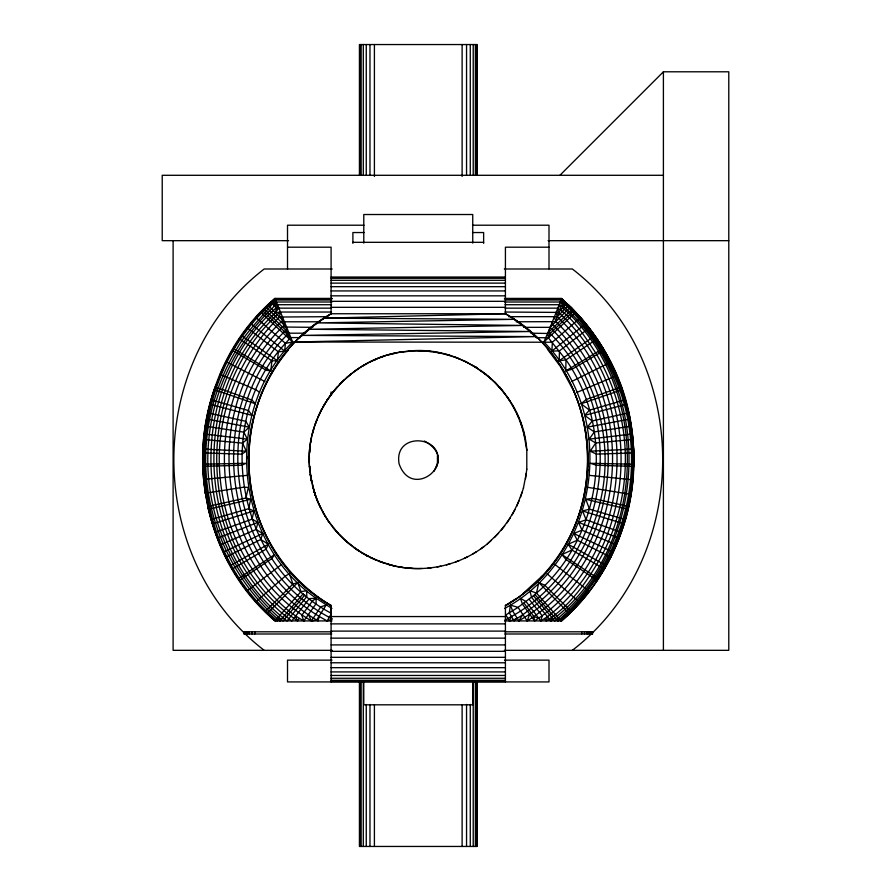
<?xml version="1.0" encoding="UTF-8"?>
<svg xmlns="http://www.w3.org/2000/svg" width="891" height="891" viewBox="0 0 891 891"><rect width="100%" height="100%" fill="white"/><g stroke="black" fill="none" stroke-linecap="round" stroke-linejoin="round"><path stroke-width="1.34" d="M504.529 298.407L561.564 298.407L580.564 317.552L552.375 342.233L292.604 341.999C222.494 412.633 234.322 541.539 316.127 598.24L316.105 603.664L303.864 620.916C279.395 607.528 261.497 583.794 246.729 560.528C229.856 531.927 220.445 499.06 219.364 465.882C217.404 410.74 239.824 355.353 279.507 317.029L327.933 316.673M331.998 620.916L274.951 620.916C179.247 540.091 179.147 379.232 274.951 298.407L331.998 298.407M504.529 620.916L561.564 620.916C637.6 555.694 656.489 435.766 604.221 350.319C592.949 331.329 577.691 312.34 561.419 298.819C555.895 313.331 550.081 327.743 543.911 341.999C619.39 418.135 599.019 557.499 504.607 608.475M258.089 516.535C271.187 553.478 297.438 585.487 331.096 605.579C220.623 542.753 222.327 375.757 331.096 313.743L505.42 313.743C614.879 375.902 615.068 543.298 505.42 605.602C615.057 543.12 614.835 376.102 505.42 313.743L324.135 318.143C219.932 384.322 225.434 545.392 331.096 605.602L331.096 616.561L505.42 616.561M523.741 327.342L550.115 327.342C594.943 371.402 614.757 438.929 600.601 500.23C593.785 530.98 578.994 559.882 558.134 583.482C550.861 591.602 542.964 599.175 534.422 605.947C526.436 611.404 519.063 619.379 509.296 620.916L505.899 614.901L518.05 607.384L533.453 595.711L554.781 620.916C649.06 545.103 654.484 390.369 565.596 308.219L568.592 305.134L575.619 312.307L589.129 327.966L604.221 350.319L571.922 369.308L565.774 370.923L565.974 359.875L548.377 337.812L547.675 333.189L572.445 308.977L571.365 307.685L561.419 298.819L504.429 298.819M309.366 457.25L309.366 462.073M632.9 479.859C630.115 511.267 619.891 541.728 604.221 569.015C586.345 596.959 602.505 571.899 606.036 565.585C614.478 551.161 620.504 535.48 625.504 519.576C643.213 458.965 632.421 391.171 597.026 338.903L565.974 359.875L559.169 360.777L559.459 350.842L589.129 327.966M248.299 458.91C248.389 419.427 262.867 380.234 288.328 350.063M587.871 470.66C589.319 447.193 585.91 423.492 577.925 401.384M526.793 469.29L526.793 450.033M332.087 298.819L275.107 298.819C180.171 379.922 179.77 539.701 275.397 620.426L300.98 591.635L297.705 582.547L292.961 584.05L265.162 611.649L275.397 620.426C209.508 564.905 185.618 467.396 215.165 386.917L252.042 400.126L255.439 403.79L214.375 389.701L225.835 362.147L239.501 338.903L255.962 317.552L274.951 298.407L292.604 341.999L285.432 343.358C211.49 422.98 235.647 562.733 331.463 613.409L327.22 620.916C223.106 566.052 200.809 412.043 285.833 330.238L286.412 327.342L266.108 306.972C246.684 326.206 231.059 349.294 220.266 374.432M559.459 350.842L551.874 351.121L552.375 342.233M309.567 452.505L309.99 447.705M205.331 493.224L203.605 479.358C200.698 449.175 204.507 418.358 214.375 389.701M587.949 469.557C585.677 509.463 568.77 548.299 541.093 577.145M309.533 453.474L309.778 450.735M247.397 327.966L278.426 351.889L284.652 351.121L285.432 343.358L290.711 337.589L300.423 337.589M232.306 350.319L266.064 370.166L270.753 370.923L271.955 360.833L239.501 338.903M271.955 360.833L277.346 360.777L278.426 351.889M526.804 469.156L525.512 478.846M526.258 473.277L523.396 488.246M508.594 316.673L554.447 316.673L555.784 321.651C642.255 402.932 627.743 557.733 527.194 620.916L518.05 607.384L510.409 605.078L509.329 612.908L513.695 620.247M279.507 317.029L280.231 312.039L331.563 312.039M310.614 442.994L311.46 438.249M331.508 304.711L277.368 304.711L275.375 312.797C186.921 394.357 195.252 549.235 291.825 620.916L309.322 598.607L316.127 598.24L331.92 608.475M319.145 616.082L318.165 620.916C215.7 561.308 197.724 406.496 284.296 325.226L284.14 321.796L281.033 321.952C194.606 402.877 208.94 560.239 311.427 620.916L316.673 619.98L326.117 605.078L320.749 606.849L311.427 620.916L308.442 614.456M436.178 467.641C448.886 435.432 393.198 429.997 399.079 463.743C412.143 501.845 462.162 460.692 424.316 441.012M211.022 519.576L248.656 508.694L250.739 499.283L245.916 498.002L207.681 506.511C214.798 536.972 228.007 566.097 247.208 590.844L256.085 601.67M533.453 595.711L536.482 593.083L538.821 582.547L544.78 585.253L571.365 611.649L589.018 591.268L580.564 601.781L561.564 620.916M215.165 532.406L252.042 519.197L253.935 510.955L248.656 508.694M245.916 498.002L248.366 487.41L243.856 487.154L205.164 493.258M312.496 433.605L313.755 428.961M220.11 544.958L256.096 529.477L257.945 522.382L252.042 519.197M505.019 304.711L559.158 304.711C653.092 383.876 649.673 547.419 550.972 620.916L531.537 597.304L529.889 590.711L536.482 593.083C602.639 536.839 616.049 430.821 565.974 359.875M505.052 308.152L557.811 308.152C574.539 319.457 585.844 337.956 596.803 354.674C614.278 384.489 624.235 418.636 625.282 453.185C626.295 487.711 618.666 522.482 603.018 553.289C589.074 578.827 571.209 605.435 546.306 620.916L547.475 616.672C640.785 543.878 646.343 391.784 558.501 312.418L504.963 312.039M529.109 599.264L542.207 615.748L534.555 620.916L522.538 604.254L520.4 598.24L526.091 601.614L540.759 620.916L542.207 615.748C635.328 545.715 642.923 395.838 557.243 316.806L556.285 312.039M557.811 308.152L558.501 312.418L555.784 321.651L516.245 321.796M523.507 487.867L520.455 497.434M522.215 491.966L516.724 506.311M225.835 557.176L260.773 539.467L262.745 533.486L256.096 529.477M315.18 424.428L316.851 419.906M550.972 620.916L552.097 617.741M527.194 620.916L529.7 614.177C623.823 550.103 635.651 402.888 552.732 324.714L552.387 321.796M569.761 314.668L550.07 333.501L548.377 337.812L536.104 337.589M518.985 500.976L512.214 514.831M318.399 416.153L321.35 409.927M434.129 471.194L437.448 463.743L437.448 455.591M304.822 594.954L283.048 620.916C233.097 579.518 204.507 514.107 208.082 449.32C209.73 414.794 220.177 380.813 237.942 351.188C245.604 338.524 254.548 326.641 264.66 315.815C268.414 311.07 274.339 307.93 276.321 302.004L331.987 302.004M260.773 539.467L268.325 544.234L266.064 549.157L232.306 569.015M526.781 449.988C522.972 390.681 464.2 342.99 405.372 351.477C349.472 356.912 304.611 410.94 309.545 466.895M509.296 620.916L511.479 616.516C611.371 560.896 631.329 411.687 548.745 332.131L550.115 327.342L570.429 306.95L574.004 310.591L570.897 313.576M320.86 410.84L321.328 409.916M514.965 509.674L506.968 522.928M322.609 407.532L325.672 402.309M303.285 593.651L279.885 620.916C227.985 577.112 199.896 507.302 206.667 439.753C209.608 408.156 219.865 377.327 236.148 350.107C246.261 331.118 262.678 316.617 275.564 300.011L331.252 300.011M510.409 605.078L512.615 610.903L518.863 620.916L522.828 614.445M510.198 517.972L501.032 530.513M326.841 400.393L332.443 392.541L330.839 394.78M633.802 464.222L590.365 463.309L596.435 465.236L633.88 466.405L633.88 452.918L596.435 454.087L590.198 451.202L595.745 442.972L633.044 439.452M326.819 400.493L328.211 398.489M595.745 442.972L589.185 439.14L594.353 431.912L631.363 426.076M331.474 308.152L278.705 308.152L275.375 312.797L280.231 312.039C189.204 392.318 196.978 552.064 297.549 620.916L299.008 618.967M331.664 393.555L330.973 394.457L332.722 392.33M504.718 525.824L494.449 537.551M247.13 631.808L245.393 633.991L245.393 631.808L247.13 633.991L249.38 631.808L249.38 633.991L247.13 631.808L247.13 633.991M594.353 431.912L587.314 427.179L592.27 420.953L628.846 412.823L621.35 386.917L610.569 362.214M589.397 633.991L591.123 631.808L591.123 633.991L589.397 631.808L587.136 633.991L587.136 631.808L589.397 633.991L589.397 631.808M333.223 391.572L337.143 386.984M498.581 533.163L487.266 543.978M592.27 420.953L584.619 415.373L589.508 410.161L625.504 399.747M558.501 312.418L566.943 303.553M305.546 333.189L288.851 333.189C204.685 414.07 228.363 566.743 332.388 618.944L327.22 620.916M339.549 384.355L343.848 380.134M564.493 309.355L557.243 316.806L554.447 316.673M297.705 582.547L267.3 613.531L274.951 620.916M541.94 576.243L523.073 593.495M559.904 175.293L663.405 71.792L728.782 71.792L728.782 650.33L504.328 650.33M536.482 593.083L561.141 620.916C656.5 539.812 656.823 379.989 561.419 298.819M281.033 321.952L282.692 320.315L282.079 316.673M278.705 308.152L276.266 307.796C184.805 388.855 190.24 546.317 287.013 620.916L306.805 596.591L306.638 590.711L300.98 591.635M205.164 426.076L243.856 432.168L249.213 427.179L245.916 421.332L207.681 412.823M543.911 341.999L575.619 312.307M275.107 298.819L262.533 310.614L290.711 337.589M534.89 594.486L557.744 620.916C573.893 610.335 585.699 593.384 597.037 577.791C605.312 565.195 612.306 551.763 617.808 537.719C629.948 506.678 634.67 472.787 631.596 439.597C626.64 386.46 601.158 335.239 560.962 300.011L505.275 300.011M514.096 620.916L517.136 618.142M491.375 540.336C464.2 565.484 423.748 574.773 388.253 564.393M561.141 620.916L571.365 611.649M301.392 336.252L313.276 325.995L325.783 317.062M255.962 601.781L285.432 575.976L289.363 573.771L292.961 584.05M557.744 620.916C609.355 576.867 637.31 507.191 630.538 439.697C626.25 386.171 598.964 337.032 560.962 300.011L566.654 303.853M346.476 377.717L351.121 373.908M572.345 650.33C692.786 557.632 692.786 361.701 572.345 268.993L504.328 268.993M589.508 410.161L581.088 403.79L586.089 399.547L621.35 386.917M203.482 439.452L242.486 443.128L247.342 439.14L243.856 432.168M551.874 351.121L585.587 323.723L580.564 317.552M540.759 620.916L547.475 616.672M560.361 620.036L568.948 613.253M247.208 590.844L281.667 564.426M480.75 548.912L484.013 546.45M316.127 598.24L312.451 601.002L301.759 615.302L303.864 620.916M273.114 304.421L276.321 302.004M515.299 599.209L505.42 605.579M353.961 371.725L358.917 368.339M559.169 360.777L594.731 335.818L597.026 338.903M529.7 614.177L518.863 620.916M239.501 580.42L271.955 558.49L274.64 554.57L238.42 578.504M242.486 443.128L246.328 451.202L241.795 454.143L202.636 452.918M331.096 313.743L324.135 318.143L514.14 319.323L317.341 322.898L522.549 325.449L309.255 329.258L529.922 331.519L302.294 335.395L535.502 336.609L295.612 341.999M472.742 554.024L476.139 551.885M271.376 302.561L275.564 300.011C180.272 379.7 181.04 542.508 277.535 620.916L277.079 618.521M565.774 370.923L602.995 348.537M361.946 366.401L367.181 363.483M511.479 616.516L504.718 620.325M230.513 565.562L268.325 544.234M464.311 558.412L467.82 556.608M610.691 362.147L571.643 381.515M370.366 361.813L377.038 358.839L374.476 360.009M223.53 552.108L262.745 533.486M596.903 580.342L565.974 559.448L561.887 554.57L571.922 550.025L604.221 569.015M571.922 550.025L568.202 544.234L577.268 540.247L610.691 557.176M274.539 305.947L277.368 304.711M576.755 392.486L616.75 375.534M577.268 540.247L573.771 533.486L582.001 530.145L616.416 544.958M455.524 562.043L459.121 560.595M217.515 538.197L257.945 522.382M379.165 357.982L384.812 356.021M582.001 530.145L578.582 522.382L586.089 519.776L621.35 532.406M581.088 403.79L622.174 389.69M212.492 523.886L253.935 510.955M446.458 564.905L450.111 563.791M388.253 354.93L396.707 352.858L394.034 353.527M584.619 415.373L626.596 404.202M586.089 519.776L582.591 510.955L589.508 509.173L625.504 519.576M208.483 509.273L250.739 499.283M402.788 351.867C346.254 358.561 302.417 415.217 309.99 471.617M394.357 353.371L395.816 353.048M437.18 566.966L440.845 566.186M587.314 427.179L629.97 418.982L628.846 412.823M589.508 509.173L585.788 499.283L592.27 498.37L628.846 506.511M399.346 352.368L412.31 350.931M427.758 568.202L431.411 567.756M589.185 439.14L632.309 433.962L633.88 452.918M203.605 479.358L246.829 475.393M590.198 451.202L633.59 449.064M408.769 351.121L421.877 350.831M421.877 568.503C393.967 569.538 365.8 559.258 345.207 540.38M202.636 466.405L241.795 465.18L246.15 463.309L202.747 464.222M663.405 175.293L162.218 175.293L162.218 240.67L288.561 240.67M364.018 225.211L287.515 225.211L287.515 268.859M472.508 225.211L549.001 225.211L549.001 268.859M364.018 232.54L352.892 232.54L352.892 243.366M472.508 232.54L483.635 232.54L483.635 243.366M548.121 240.67L728.782 240.67M352.892 242.319L483.635 242.319M287.515 247.197L331.096 247.197L331.096 314.1M549.001 247.197L505.42 247.197L505.42 314.1M332.198 268.993L264.181 268.993C143.741 361.701 143.741 557.632 264.181 650.33M331.096 277.034L505.42 277.034M331.096 278.27L505.42 278.27M331.096 280.297L505.42 280.297M331.096 283.115L505.42 283.115M331.096 286.679L505.42 286.679M331.096 290.934L505.42 290.934M331.096 295.834L505.42 295.834M331.096 301.314L505.42 301.314M504.54 302.004L560.194 302.004L565.306 305.279M331.096 307.317L505.42 307.317M284.14 321.796L320.281 321.796M312.786 327.342L282.525 327.008M530.98 333.189L550.07 333.501M331.096 623.878L505.42 623.878M331.096 631.106L505.42 631.106M331.719 631.808L243.934 631.808L243.934 633.991L331.719 633.991M504.807 631.808L592.593 631.808L592.593 633.991L504.807 633.991M331.096 638.145L505.42 638.145M331.096 644.917L505.42 644.917M332.198 650.33L173.11 650.33L173.11 240.67M331.096 651.332L505.42 651.332M331.096 657.313L505.42 657.313M332.031 660.142L287.515 660.142L287.515 681.927L549.001 681.927L549.001 660.142L504.495 660.142M331.096 662.781L505.42 662.781M331.096 667.671L505.42 667.671M331.096 671.914L505.42 671.914M331.096 675.456L505.42 675.456M331.096 678.263L505.42 678.263M331.096 680.29L505.42 680.29M331.096 681.515L505.42 681.515M418.258 350.709L431.411 351.566M202.959 449.064L246.328 451.202M408.769 568.202L412.31 568.402M633.044 479.87L589.686 475.393M204.239 433.962L247.342 439.14M427.758 351.121L440.845 353.148M399.346 566.966L402.788 567.456M588.16 487.41L631.028 494.405M206.578 418.982L249.213 427.179M437.18 352.368L450.111 355.542M394.056 565.841L379.165 561.352M585.788 499.283L628.066 509.273M209.953 404.202L251.908 415.373L248.656 410.628L211.022 399.747M582.591 510.955L624.056 523.897M446.458 354.418L459.121 358.739M384.812 563.301L370.366 557.521M524.031 603.162L533.854 616.494L538.832 618.376M578.582 522.382L619.033 538.197M565.596 308.219L563.981 306.671L559.158 304.711L561.107 309.689M597.95 351.566L600.389 352.569M455.524 357.28L467.82 362.715M220.11 374.365L256.096 389.857L259.76 392.486M375.835 559.96L361.946 552.921M573.771 533.486L613.019 552.119M226.191 361.802L264.872 381.515M464.311 360.922L477.275 368.15L474.858 366.68M365.522 554.904L367.961 556.196M365.466 554.881L367.838 556.14M367.181 555.85L353.961 547.609M568.202 544.234L606.036 565.585M475.159 366.847L477.531 368.239L475.315 366.914M233.542 348.548L270.753 370.923M472.742 365.31L486.174 374.521L483.958 372.872M358.917 550.994L345.597 540.848M561.887 554.57L598.128 578.515M356.467 549.279L358.75 550.827M241.817 335.84L277.346 360.777M512.525 318.232L526.169 328.345L536.672 337.734M480.75 370.411L491.375 378.987M589.129 591.357L554.859 564.426M351.121 545.426L339.549 534.979M250.95 323.745L284.652 351.121M487.266 375.345L495.307 382.618L504.718 393.499M255.962 317.552L285.432 343.358M547.163 573.771L579.685 602.561M345.396 540.559L347.412 542.43M260.918 312.318L292.604 341.999M347.134 542.196C331.575 528.63 319.735 510.71 313.966 490.852M343.848 539.189L333.223 527.75M288.851 333.189L264.104 308.999L267.946 305.156L282.692 320.315M494.449 381.771L501.722 389.634L510.198 401.351M538.821 582.547L569.238 613.554M499.149 386.805L501.032 388.81M271.042 302.205L276.266 307.796M336.575 531.615L338.335 533.586M337.923 533.23L327.565 520.01M500.798 388.532L499.45 386.995L501.188 389.133M336.018 530.969L337.812 533.063M547.375 349.127L560.45 366.491L573.804 391.138M560.194 302.004L563.981 306.671M544.702 618.9L546.306 620.916M585.587 323.723L594.731 335.818M506.968 396.406L514.965 409.66M329.013 522.159L322.609 511.802M325.672 517.014L318.399 503.181M512.214 404.492L518.985 418.347M320.738 508.171L315.882 496.933L312.496 485.718M516.724 413.012L522.215 427.357M295.478 616.26L297.549 620.916M573.514 390.492L578.337 402.509M289.397 338.981L285.833 330.238M317.831 501.911L313.019 487.867L310.268 474.09L310.747 476.796M317.14 499.974L318.087 502.379M315.447 495.452L313.766 490.217M520.455 421.9L524.654 436.612M278.471 616.962L279.885 620.916M258.39 517.393C251.34 497.802 247.954 476.952 248.333 456.136M313.688 489.883L315.247 495.162M315.046 494.561L310.502 475.749L309.5 466.116M523.396 431.077L526.804 450.167M311.159 479.169L311.705 481.864M311.46 481.073L309.567 466.817M311.237 479.503L311.716 482.22M629.97 418.982L632.309 433.962M533.854 616.494L534.555 620.916M310.502 475.749L310.614 476.473M309.533 465.859L309.778 468.599M275.92 619.824L275.954 620.916M663.405 71.792L663.405 650.33M592.214 631.808L592.214 633.991M584.507 631.808L584.507 633.991M581.689 631.808L581.689 633.991M505.42 605.468L505.42 681.927M477.097 175.416L477.097 44.55L359.429 44.55L359.429 175.416M477.097 680.78L477.097 846.45L359.429 846.45L359.429 680.78M476.663 44.55L476.663 175.416M476.663 680.78L476.663 846.45M475.36 44.55L475.36 175.416M475.36 680.78L475.36 846.45M473.221 44.55L473.221 175.416M473.221 680.78L473.221 846.45M472.742 243.12L472.742 214.519L363.784 214.519L363.784 243.12M472.742 681.66L472.742 704.814L363.784 704.814L363.784 681.66M470.27 44.55L470.27 175.416M470.27 704.447L470.27 846.45M466.55 44.55L466.55 175.416M466.55 704.447L466.55 846.45M462.117 44.55L462.117 176.44M462.117 704.848L462.117 846.45M374.409 44.55L374.409 176.44M374.409 704.848L374.409 846.45M369.977 44.55L369.977 175.416M369.977 704.447L369.977 846.45M366.257 44.55L366.257 175.416M366.257 704.447L366.257 846.45M363.294 44.55L363.294 175.416M363.294 680.78L363.294 846.45M361.156 44.55L361.156 175.416M361.156 680.78L361.156 846.45M359.864 44.55L359.864 175.416M359.864 680.78L359.864 846.45M331.096 391.917L331.096 394.691M331.096 605.468L331.096 681.927M254.826 631.808L254.826 633.991M252.008 631.808L252.008 633.991M244.312 631.808L244.312 633.991"/></g></svg>
